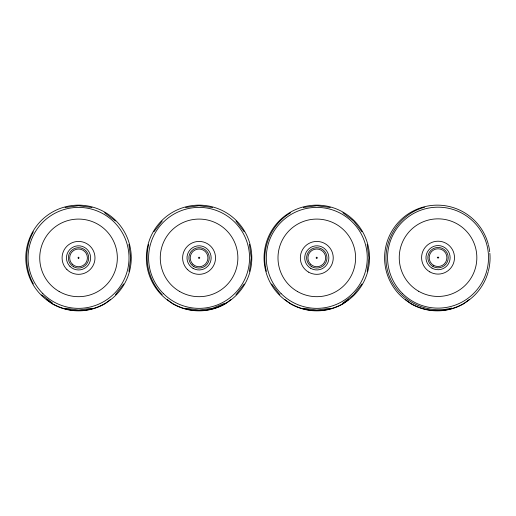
<?xml version="1.0" encoding="UTF-8"?>
<svg xmlns="http://www.w3.org/2000/svg" width="516" height="516" viewBox="0 0 516 516"><rect width="100%" height="100%" fill="white"/><g stroke="black" fill="none" stroke-linecap="round" stroke-linejoin="round"><path stroke-width="0.77" d="M128.916 271.384L130.696 257.884L128.916 244.384M148.692 244.384C144.241 262.199 149.427 281.562 162.192 294.765M249.454 271.384L251.234 257.884L249.454 244.384M367.173 271.384L368.946 257.884L367.173 244.384M33.366 231.8C24.452 247.861 24.452 267.901 33.366 283.961M153.903 231.8L162.192 221.003M115.416 294.765L123.705 283.961M235.96 294.765L244.249 283.961M361.961 283.961L353.673 294.765L342.869 303.053M110.366 299.596L104.903 303.789A52.735 52.735 0 0 1 52.168 303.789L46.704 299.596M290.708 212.715C270.803 224.35 260.567 249.073 266.411 271.384M230.904 299.596L225.44 303.789A52.735 52.735 0 0 1 172.705 303.789L167.249 299.596M348.616 299.596L343.159 303.789A52.735 52.735 0 0 1 290.424 303.789L284.961 299.596M469.16 299.596L463.697 303.789A52.735 52.735 0 0 1 410.962 303.789L405.499 299.596M424.539 207.271C397.533 214.327 380.266 244.229 387.658 271.152C394.714 298.158 424.623 315.424 451.539 308.033M225.157 303.053L212.573 308.265L199.073 310.039L185.573 308.265M65.035 207.503L78.535 205.723L92.035 207.503M185.573 207.503L199.073 205.723L212.573 207.503M303.292 207.503L316.792 205.723L330.292 207.503M92.035 308.265L78.535 310.039L65.035 308.265M330.292 308.265L316.792 310.039L303.292 308.265M437.271 257.652L438.813 257.652M77.768 257.884L79.303 257.884M198.305 257.884L199.847 257.884M316.018 257.884L317.559 257.884M342.869 212.715L353.673 221.003L361.961 231.8M104.613 212.715L115.416 221.003M41.654 294.765L52.458 303.053M235.96 221.003L244.249 231.8M271.622 283.961L279.911 294.765M438.039 256.878L438.039 258.419M316.792 257.11L316.792 258.651M199.073 257.11L199.073 258.651M78.535 257.11L78.535 258.651M489.865 253.298A52.735 52.735 0 0 1 488.458 270.797M488.271 271.532A52.735 52.735 0 0 1 407.079 301.08A52.735 52.735 0 0 1 407.079 214.682A52.735 52.735 0 0 1 488.271 244.236M488.458 244.971A52.735 52.735 0 0 1 489.71 251.763M52.168 303.55A52.735 52.735 0 0 0 131.27 257.884A52.735 52.735 0 0 0 52.168 212.211A52.735 52.735 0 0 0 52.168 303.55M66.906 269.513A16.448 16.448 0 0 0 94.428 262.141A16.448 16.448 0 0 0 74.278 241.991A16.448 16.448 0 0 0 66.906 269.513M69.995 266.424A12.074 12.074 0 0 0 90.203 261.006A12.074 12.074 0 0 0 75.413 246.216A12.074 12.074 0 0 0 69.995 266.424M72.272 264.147A8.856 8.856 0 0 0 87.094 260.174A8.856 8.856 0 0 0 76.245 249.325A8.856 8.856 0 0 0 72.272 264.147M73.44 266.707A10.191 10.191 0 0 0 88.726 257.884A10.191 10.191 0 0 0 73.44 249.054A10.191 10.191 0 0 0 73.44 266.707M42.847 293.572A50.471 50.471 0 0 0 127.291 270.945A50.471 50.471 0 0 0 65.474 209.128A50.471 50.471 0 0 0 42.847 293.572M59.134 291.488A38.803 38.803 0 0 0 117.338 257.884A38.803 38.803 0 0 0 59.134 224.279A38.803 38.803 0 0 0 59.134 291.488M429.815 271.893A16.448 16.448 0 0 0 454.493 257.652A16.448 16.448 0 0 0 429.815 243.404A16.448 16.448 0 0 0 429.815 271.893M432.002 268.107A12.074 12.074 0 0 0 450.12 257.652A12.074 12.074 0 0 0 432.002 247.19A12.074 12.074 0 0 0 432.002 268.107M433.614 265.321A8.856 8.856 0 0 0 446.901 257.652A8.856 8.856 0 0 0 433.614 249.976A8.856 8.856 0 0 0 433.614 265.321M432.943 266.475A10.191 10.191 0 0 0 448.236 257.652A10.191 10.191 0 0 0 432.943 248.822A10.191 10.191 0 0 0 432.943 266.475M402.351 293.34A50.471 50.471 0 0 0 486.794 270.713A50.471 50.471 0 0 0 424.978 208.896A50.471 50.471 0 0 0 402.351 293.34M418.637 291.25A38.803 38.803 0 0 0 476.842 257.652A38.803 38.803 0 0 0 418.637 224.047A38.803 38.803 0 0 0 418.637 291.25M308.562 272.125A16.448 16.448 0 0 0 333.239 257.884A16.448 16.448 0 0 0 308.562 243.636A16.448 16.448 0 0 0 308.562 272.125M310.755 268.339A12.074 12.074 0 0 0 328.866 257.884A12.074 12.074 0 0 0 310.755 247.422A12.074 12.074 0 0 0 310.755 268.339M310.529 264.147A8.856 8.856 0 0 0 325.344 260.174A8.856 8.856 0 0 0 314.496 249.325A8.856 8.856 0 0 0 310.529 264.147M311.696 266.707A10.191 10.191 0 0 0 326.983 257.884A10.191 10.191 0 0 0 311.696 249.054A10.191 10.191 0 0 0 311.696 266.707M281.097 293.572A50.471 50.471 0 0 0 365.541 270.945A50.471 50.471 0 0 0 303.724 209.128A50.471 50.471 0 0 0 281.097 293.572M297.39 291.488A38.803 38.803 0 0 0 355.595 257.884A38.803 38.803 0 0 0 297.39 224.279A38.803 38.803 0 0 0 297.39 291.488M290.424 303.55A52.735 52.735 0 0 0 369.527 257.884A52.735 52.735 0 0 0 290.424 212.211A52.735 52.735 0 0 0 290.424 303.55M172.705 303.55A52.735 52.735 0 0 0 251.814 257.884A52.735 52.735 0 0 0 172.705 212.211A52.735 52.735 0 0 0 172.705 303.55M187.443 269.513A16.448 16.448 0 0 0 214.966 262.141A16.448 16.448 0 0 0 194.816 241.991A16.448 16.448 0 0 0 187.443 269.513M193.036 268.339A12.074 12.074 0 0 0 211.154 257.884A12.074 12.074 0 0 0 193.036 247.422A12.074 12.074 0 0 0 193.036 268.339M192.81 264.147A8.856 8.856 0 0 0 207.632 260.174A8.856 8.856 0 0 0 196.783 249.325A8.856 8.856 0 0 0 192.81 264.147M193.977 266.707A10.191 10.191 0 0 0 209.27 257.884A10.191 10.191 0 0 0 193.977 249.054A10.191 10.191 0 0 0 193.977 266.707M163.385 293.572A50.471 50.471 0 0 0 247.828 270.945A50.471 50.471 0 0 0 186.012 209.128A50.471 50.471 0 0 0 163.385 293.572M179.671 291.488A38.803 38.803 0 0 0 237.876 257.884A38.803 38.803 0 0 0 179.671 224.279A38.803 38.803 0 0 0 179.671 291.488"/></g></svg>
